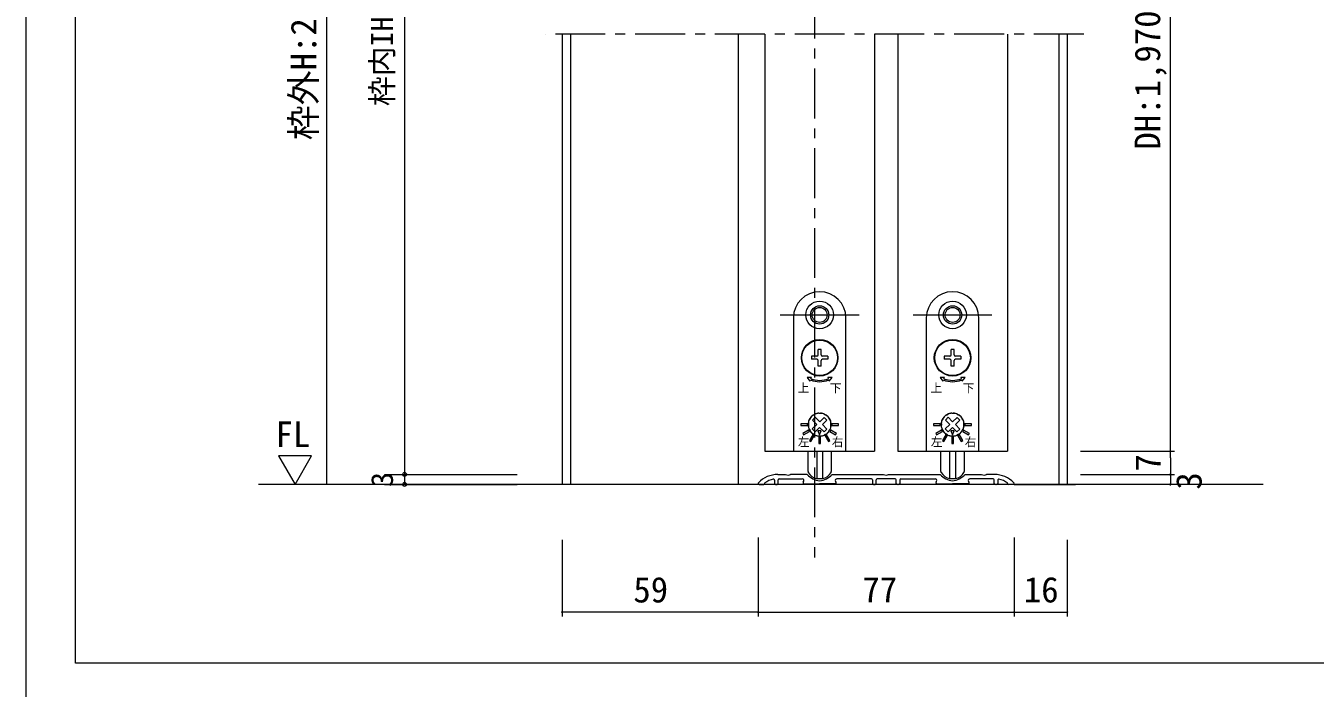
# Model space of a CAD drawing. Units: millimetres on the paper, enlarged 10 times, with parts at other scales. Extents: x -2000 to 2000, y -1385 to 1385.
# Drawn here: x -2000 to -707, y -92 to 572 of the extents above; entities that cross this region are included whole.
import ezdxf
from ezdxf.enums import TextEntityAlignment as Align

# ---------------------------------------------------------------- set-up
doc = ezdxf.new("R2010")
doc.units = ezdxf.units.MM
doc.header["$LTSCALE"] = 10
doc.header["$PDMODE"] = 32
doc.header["$PDSIZE"] = 4
doc.linetypes.add('CHAIN1', pattern=[8, 5, -1, 1, -1])
doc.linetypes.add('USER1', pattern=[19.05, 12.7, -6.35])
doc.layers.add('1-1_0', color=7, linetype='Continuous', lineweight=20)
doc.layers.add('2-0_18', color=7, linetype='Continuous', lineweight=18)
doc.styles.add('ＭＳ ゴシック', font='')
doc.styles.get('ＭＳ ゴシック').set_extended_font_data('MS Gothic')

msp = doc.modelspace()

# ---------------------------------------------------------------- linework, layer by layer
at = {"layer": '1-1_0'}
msp.add_lwpolyline([(-2000, -1385), (2000, -1385), (2000, 1385), (-2000, 1385)], close=True, dxfattribs=at)
msp.add_lwpolyline([(380, -67.5), (-1950, -67.5), (-1950, 1335)], dxfattribs=at)
at = {"layer": '2-0_18', "linetype": 'CHAIN1', "lineweight": 20}
for p, q in [((-1208.64, 1089.01), (-1208.64, 38.52)), ((-938.64, 563.52), (-1478.64, 563.52))]:
    msp.add_line(p, q, dxfattribs=at)
at = {"layer": '2-0_18', "color": 4, "lineweight": 9}
for p, q in [((-1698.39, 1055.68), (-1698.39, 111.86)), ((-1620.05, 935.68), (-1620.05, 121.86)), ((-851.83, 138.52), (-851.83, 909.01)), ((-941.97, 145.19), (-847.67, 145.19)), ((-941.97, 145.19), (-847.67, 145.19)), ((-1746.58, 140.54), (-1729.88, 111.86)), ((-1713.38, 140.54), (-1746.58, 140.54)), ((-1729.88, 111.86), (-1713.38, 140.54)), ((-851.83, 138.52), (-851.83, 121.86)), ((-1640.05, 121.86), (-1506.97, 121.86)), ((-1620.05, 121.86), (-1620.05, 111.86)), ((-941.97, 121.86), (-847.67, 121.86)), ((-941.97, 121.86), (-847.67, 121.86)), ((-851.83, 121.86), (-851.83, 111.86)), ((-1461.97, 111.86), (-1766.72, 111.86)), ((-1640.05, 111.86), (-1506.97, 111.86))]:
    msp.add_line(p, q, dxfattribs=at)
at = {"layer": '2-0_18', "lineweight": 20}
for p, q in [((-1461.97, 563.52), (-1461.97, 111.86)), ((-1453.64, 563.52), (-1453.64, 111.86)), ((-1285.31, 563.52), (-1285.31, 111.86)), ((-1258.64, 563.52), (-1258.64, 145.19)), ((-1148.64, 563.52), (-1148.64, 145.19)), ((-1125.31, 563.52), (-1125.31, 145.19)), ((-1015.31, 563.52), (-1015.31, 145.19)), ((-963.64, 563.52), (-963.64, 111.86)), ((-955.31, 563.52), (-955.31, 111.86)), ((-1258.64, 145.19), (-1148.64, 145.19)), ((-1125.31, 145.19), (-1015.31, 145.19)), ((-946.97, 111.86), (-1461.97, 111.86)), ((-1270.31, 111.86), (-1326.97, 111.86)), ((-758.88, 111.86), (-1259.54, 111.86)), ((-1008.64, 111.86), (-946.97, 111.86)), ((-1461.97, 56.43), (-1461.97, -20.45)), ((-1265.31, 58.52), (-1265.31, -20.45)), ((-1265.31, 56.43), (-1265.31, -20.45)), ((-1008.64, 58.52), (-1008.64, -20.45)), ((-1008.64, 56.43), (-1008.64, -20.45)), ((-1008.64, 56.43), (-1008.64, -20.45)), ((-1008.64, 56.43), (-1008.64, -20.45)), ((-955.31, 56.43), (-955.31, -20.45)), ((-1265.31, -16.29), (-1451.08, -16.29)), ((-1265.31, -16.29), (-1008.64, -16.29)), ((-1008.64, -16.29), (-1008.12, -16.29)), ((-955.83, -16.29), (-954.79, -16.29))]:
    msp.add_line(p, q, dxfattribs=at)
at = {"layer": '2-0_18', "color": 2, "linetype": 'USER1'}
for p, q in [((-1243.14, 281.86), (-1164.14, 281.86)), ((-1109.81, 281.86), (-1030.81, 281.86))]:
    msp.add_line(p, q, dxfattribs=at)
at = {"layer": '2-0_18'}
for p, q in [((-1229.97, 278.86), (-1229.97, 145.19)), ((-1177.31, 145.19), (-1177.31, 278.86)), ((-1096.64, 278.86), (-1096.64, 145.19)), ((-1043.97, 145.19), (-1043.97, 278.86)), ((-1202.14, 247.19), (-1205.14, 247.19)), ((-1205.14, 241.69), (-1205.14, 247.19)), ((-1202.14, 241.69), (-1202.14, 247.19)), ((-1068.81, 247.19), (-1071.81, 247.19)), ((-1071.81, 241.69), (-1071.81, 247.19)), ((-1068.81, 241.69), (-1068.81, 247.19)), ((-1206.47, 237.36), (-1211.97, 237.36)), ((-1205.14, 230.52), (-1205.14, 236.02)), ((-1202.14, 230.52), (-1202.14, 236.02)), ((-1195.31, 240.36), (-1200.81, 240.36)), ((-1195.31, 237.36), (-1200.81, 237.36)), ((-1195.31, 240.36), (-1195.31, 237.36)), ((-1073.14, 237.36), (-1078.64, 237.36)), ((-1071.81, 230.52), (-1071.81, 236.02)), ((-1068.81, 230.52), (-1068.81, 236.02)), ((-1061.97, 240.36), (-1067.47, 240.36)), ((-1061.97, 237.36), (-1067.47, 237.36)), ((-1061.97, 240.36), (-1061.97, 237.36)), ((-1202.14, 230.52), (-1205.14, 230.52)), ((-1068.81, 230.52), (-1071.81, 230.52)), ((-1211, 167.47), (-1206.47, 171.89)), ((-1206.47, 171.89), (-1210.89, 176.42)), ((-1208.21, 164.61), (-1203.68, 169.03)), ((-1199.25, 164.5), (-1203.68, 169.03)), ((-1203.61, 174.69), (-1199.07, 179.11)), ((-1077.67, 167.47), (-1073.14, 171.89)), ((-1073.14, 171.89), (-1077.56, 176.42)), ((-1074.88, 164.61), (-1070.34, 169.03)), ((-1065.92, 164.5), (-1070.34, 169.03)), ((-1070.27, 174.69), (-1065.74, 179.11)), ((-1208.21, 164.61), (-1211, 167.47)), ((-1196.39, 167.29), (-1199.25, 164.5)), ((-1074.88, 164.61), (-1077.67, 167.47)), ((-1063.06, 167.29), (-1065.92, 164.5)), ((-1229.97, 145.19), (-1177.31, 145.19)), ((-1215.31, 124.75), (-1215.31, 145.19)), ((-1206.56, 145.19), (-1206.56, 117.68)), ((-1200.72, 145.19), (-1200.72, 117.68)), ((-1191.97, 145.19), (-1191.97, 124.75)), ((-1096.64, 145.19), (-1043.97, 145.19)), ((-1081.97, 124.75), (-1081.97, 145.19)), ((-1073.22, 145.19), (-1073.22, 117.68)), ((-1067.39, 145.19), (-1067.39, 117.68)), ((-1058.64, 145.19), (-1058.64, 124.75)), ((-1245.69, 121.86), (-1237.81, 121.86)), ((-1245.31, 112.86), (-1245.31, 116.52)), ((-1244.31, 117.52), (-1221.04, 117.52)), ((-1235.64, 117.52), (-1221.04, 117.52)), ((-1216.14, 121.86), (-1232.81, 121.86)), ((-1206.56, 117.68), (-1200.72, 117.68)), ((-1191.14, 121.86), (-1139.48, 121.86)), ((-1151.64, 117.52), (-1186.24, 117.52)), ((-1150.64, 116.52), (-1150.64, 112.86)), ((-1146.98, 112.86), (-1146.98, 116.52)), ((-1127.98, 117.52), (-1145.98, 117.52)), ((-1134.48, 121.86), (-1082.81, 121.86)), ((-1126.98, 112.86), (-1126.98, 116.52)), ((-1123.31, 116.52), (-1123.31, 112.86)), ((-1122.31, 117.52), (-1087.71, 117.52)), ((-1073.22, 117.68), (-1067.39, 117.68)), ((-1057.81, 121.86), (-1041.14, 121.86)), ((-1029.64, 117.52), (-1052.91, 117.52)), ((-1028.26, 121.86), (-1036.14, 121.86)), ((-1028.64, 112.86), (-1028.64, 116.52)), ((-1264.31, 111.86), (-1259.64, 111.86)), ((-1258.64, 112.86), (-1258.64, 113.38)), ((-1248.97, 116.09), (-1248.97, 112.86)), ((-1247.97, 111.86), (-1246.31, 111.86)), ((-1220.17, 114.02), (-1219.6, 115.02)), ((-1219.31, 112.52), (-1203.64, 112.52)), ((-1187.97, 112.52), (-1203.64, 112.52)), ((-1187.11, 114.02), (-1187.69, 115.02)), ((-1149.64, 111.86), (-1147.98, 111.86)), ((-1124.31, 111.86), (-1125.98, 111.86)), ((-1086.84, 114.02), (-1086.26, 115.02)), ((-1085.98, 112.52), (-1070.31, 112.52)), ((-1054.64, 112.52), (-1070.31, 112.52)), ((-1053.78, 114.02), (-1054.35, 115.02)), ((-1025.98, 111.86), (-1027.64, 111.86)), ((-1024.98, 116.09), (-1024.98, 112.86)), ((-1015.31, 112.86), (-1015.31, 113.38)), ((-1009.64, 111.86), (-1014.31, 111.86)), ((-1451.08, -16.29), (-1461.97, -16.29)), ((-1008.64, -16.29), (-955.31, -16.29))]:
    msp.add_line(p, q, dxfattribs=at)
for points in [[(-1206.47, 240.36), (-1211.97, 240.36), (-1211.97, 237.36)], [(-1073.14, 240.36), (-1078.64, 240.36), (-1078.64, 237.36)], [(-1212.32, 217.92), (-1211.81, 219.15), (-1216.13, 219.15), (-1213.34, 215.45), (-1212.83, 216.68)], [(-1194.46, 216.68), (-1193.95, 215.45), (-1191.15, 219.15), (-1195.48, 219.15), (-1194.97, 217.92)], [(-1078.98, 217.92), (-1078.47, 219.15), (-1082.8, 219.15), (-1080, 215.45), (-1079.49, 216.68)], [(-1061.12, 216.68), (-1060.61, 215.45), (-1057.82, 219.15), (-1062.14, 219.15), (-1061.63, 217.92)], [(-1203.61, 174.69), (-1208.03, 179.22), (-1210.89, 176.42)], [(-1196.39, 167.29), (-1200.81, 171.82), (-1196.28, 176.25), (-1199.07, 179.11)], [(-1070.27, 174.69), (-1074.7, 179.22), (-1077.56, 176.42)], [(-1063.06, 167.29), (-1067.48, 171.82), (-1062.95, 176.25), (-1065.74, 179.11)]]:
    msp.add_lwpolyline(points, dxfattribs=at)
for points in [[(-1222.64, 171.02), (-1215.97, 171.02), (-1215.97, 172.69), (-1222.64, 172.69)], [(-1184.64, 172.69), (-1191.31, 172.69), (-1191.31, 171.02), (-1184.64, 171.02)], [(-1089.31, 171.02), (-1082.64, 171.02), (-1082.64, 172.69), (-1089.31, 172.69)], [(-1051.31, 172.69), (-1057.97, 172.69), (-1057.97, 171.02), (-1051.31, 171.02)], [(-1219.68, 161.64), (-1213.91, 164.97), (-1214.74, 166.41), (-1220.51, 163.08)], [(-1212.42, 154.99), (-1209.09, 160.76), (-1210.53, 161.59), (-1213.86, 155.82)], [(-1203.77, 161.52), (-1202.05, 165.5), (-1205.39, 165.54)], [(-1202.81, 159.52), (-1204.47, 159.52), (-1204.47, 152.86), (-1202.81, 152.86)], [(-1193.42, 155.82), (-1196.75, 161.59), (-1198.2, 160.76), (-1194.86, 154.99)], [(-1186.77, 163.08), (-1192.54, 166.41), (-1193.38, 164.97), (-1187.6, 161.64)], [(-1086.35, 161.64), (-1080.57, 164.97), (-1081.41, 166.41), (-1087.18, 163.08)], [(-1079.09, 154.99), (-1075.75, 160.76), (-1077.2, 161.59), (-1080.53, 155.82)], [(-1070.43, 161.52), (-1068.72, 165.5), (-1072.05, 165.54)], [(-1069.47, 159.52), (-1071.14, 159.52), (-1071.14, 152.86), (-1069.47, 152.86)], [(-1060.09, 155.82), (-1063.42, 161.59), (-1064.86, 160.76), (-1061.53, 154.99)], [(-1053.44, 163.08), (-1059.21, 166.41), (-1060.04, 164.97), (-1054.27, 161.64)]]:
    msp.add_lwpolyline(points, close=True, dxfattribs=at)
for centre, radius in [((-1203.64, 281.86), 13.83), ((-1203.64, 281.86), 9.17), ((-1203.64, 281.86), 7.5), ((-1070.31, 281.86), 13.83), ((-1070.31, 281.86), 9.17), ((-1070.31, 281.86), 7.5), ((-1203.64, 238.86), 18.33), ((-1203.64, 238.86), 17.83), ((-1070.31, 238.86), 18.33), ((-1070.31, 238.86), 17.83)]:
    msp.add_circle(centre, radius, dxfattribs=at)
at = {"layer": '2-0_18', "lineweight": 20}
msp.add_circle((-1008.64, -16.29), 0.521, dxfattribs=at)
at = {"layer": '2-0_18'}
for centre, radius, start, end in [((-1203.64, 278.86), 26.33, 0, 180), ((-1070.31, 278.86), 26.33, 0, 180), ((-1206.47, 241.69), 1.33, 270, 360), ((-1206.47, 236.02), 1.33, 360, 90), ((-1200.81, 241.69), 1.33, 180, 270), ((-1200.81, 236.02), 1.33, 90, 180), ((-1073.14, 241.69), 1.33, 270, 360), ((-1073.14, 236.02), 1.33, 360, 90), ((-1067.47, 241.69), 1.33, 180, 270), ((-1067.47, 236.02), 1.33, 90, 180), ((-1203.64, 238.86), 24, 247.5, 292.5), ((-1203.64, 238.86), 22.67, 247.5, 292.5), ((-1070.31, 238.86), 24, 247.5, 292.5), ((-1070.31, 238.86), 22.67, 247.5, 292.5), ((-1203.64, 171.86), 11.67, 98.90298, 201.09702), ((-1208.94, 178.07), 3.33, 99.87866, 130.42431), ((-1203.64, 171.86), 11.17, 116.90028, 121.69834), ((-1206.19, 179.62), 3.33, 108.17431, 138.71996), ((-1203.64, 171.86), 11.5, 100.42431, 108.17431), ((-1205.12, 179.89), 3.33, 69.87866, 100.42431), ((-1205.09, 181.08), 2.33, 72.61143, 98.90298), ((-1203.64, 185.69), 2.5, 252.61143, 287.38857), ((-1203.64, 171.86), 11.17, 86.90028, 91.69834), ((-1201.97, 179.85), 3.33, 78.17431, 108.71996), ((-1202.2, 181.08), 2.33, 81.09702, 107.38857), ((-1203.64, 171.86), 11.67, 338.90298, 81.09702), ((-1203.64, 171.86), 11.5, 70.42431, 78.17431), ((-1200.91, 179.55), 3.33, 39.87866, 70.42431), ((-1203.64, 171.86), 11.17, 56.90028, 61.69834), ((-1198.2, 177.94), 3.33, 48.17431, 78.71996), ((-1070.31, 171.86), 11.67, 98.90298, 201.09702), ((-1075.6, 178.07), 3.33, 99.87866, 130.42431), ((-1070.31, 171.86), 11.17, 116.90028, 121.69834), ((-1072.86, 179.62), 3.33, 108.17431, 138.71996), ((-1070.31, 171.86), 11.5, 100.42431, 108.17431), ((-1071.79, 179.89), 3.33, 69.87866, 100.42431), ((-1071.75, 181.08), 2.33, 72.61143, 98.90298), ((-1070.31, 185.69), 2.5, 252.61143, 287.38857), ((-1070.31, 171.86), 11.17, 86.90028, 91.69834), ((-1068.63, 179.85), 3.33, 78.17431, 108.71996), ((-1068.86, 181.08), 2.33, 81.09702, 107.38857), ((-1070.31, 171.86), 11.67, 338.90298, 81.09702), ((-1070.31, 171.86), 11.5, 70.42431, 78.17431), ((-1067.57, 179.55), 3.33, 39.87866, 70.42431), ((-1070.31, 171.86), 11.17, 56.90028, 61.69834), ((-1064.86, 177.94), 3.33, 48.17431, 78.71996), ((-1211.67, 170.38), 3.33, 159.87866, 190.42431), ((-1211.63, 173.53), 3.33, 168.17431, 198.71996), ((-1203.64, 171.86), 11.5, 190.42431, 198.17431), ((-1203.64, 171.86), 11.5, 160.42431, 168.17431), ((-1203.64, 171.86), 11.17, 176.90028, 181.69834), ((-1211.4, 169.31), 3.33, 198.17431, 228.71996), ((-1211.34, 174.59), 3.33, 129.87866, 160.42431), ((-1203.64, 171.86), 11.17, 146.90028, 151.69834), ((-1209.73, 177.3), 3.33, 138.17431, 168.71996), ((-1203.64, 171.86), 11.5, 130.42431, 138.17431), ((-1203.64, 171.86), 11.5, 40.42431, 48.17431), ((-1197.42, 177.15), 3.33, 9.87866, 40.42431), ((-1203.64, 171.86), 11.17, 26.90028, 31.69834), ((-1195.88, 174.4), 3.33, 18.17431, 48.71996), ((-1203.64, 171.86), 11.5, 340.42431, 348.17431), ((-1203.64, 171.86), 11.5, 10.42431, 18.17431), ((-1203.64, 171.86), 11.17, 356.90028, 1.69834), ((-1195.65, 170.18), 3.33, 348.17431, 18.71996), ((-1195.61, 173.33), 3.33, 339.87866, 10.42431), ((-1078.34, 170.38), 3.33, 159.87866, 190.42431), ((-1078.3, 173.53), 3.33, 168.17431, 198.71996), ((-1070.31, 171.86), 11.5, 190.42431, 198.17431), ((-1070.31, 171.86), 11.5, 160.42431, 168.17431), ((-1070.31, 171.86), 11.17, 176.90028, 181.69834), ((-1078.07, 169.31), 3.33, 198.17431, 228.71996), ((-1078, 174.59), 3.33, 129.87866, 160.42431), ((-1070.31, 171.86), 11.17, 146.90028, 151.69834), ((-1076.39, 177.3), 3.33, 138.17431, 168.71996), ((-1070.31, 171.86), 11.5, 130.42431, 138.17431), ((-1070.31, 171.86), 11.5, 40.42431, 48.17431), ((-1064.09, 177.15), 3.33, 9.87866, 40.42431), ((-1070.31, 171.86), 11.17, 26.90028, 31.69834), ((-1062.55, 174.4), 3.33, 18.17431, 48.71996), ((-1070.31, 171.86), 11.5, 340.42431, 348.17431), ((-1070.31, 171.86), 11.5, 10.42431, 18.17431), ((-1070.31, 171.86), 11.17, 356.90028, 1.69834), ((-1062.28, 173.33), 3.33, 339.87866, 10.42431), ((-1062.31, 170.18), 3.33, 348.17431, 18.71996), ((-1212.35, 168.5), 2.33, 201.09702, 227.38857), ((-1215.62, 164.94), 2.5, 12.61143, 47.38857), ((-1203.64, 171.86), 11.17, 206.90028, 211.69834), ((-1210.9, 166), 2.33, 192.61143, 218.90298), ((-1209.86, 166.56), 3.33, 189.87866, 220.42431), ((-1203.64, 171.86), 11.67, 218.90298, 321.09702), ((-1203.64, 171.86), 11.5, 220.42431, 228.17431), ((-1209.09, 165.77), 3.33, 228.17431, 258.71996), ((-1203.64, 171.86), 11.17, 236.90028, 241.69834), ((-1206.38, 164.16), 3.33, 219.87866, 250.42431), ((-1203.64, 171.86), 11.5, 250.42431, 258.17431), ((-1205.31, 163.86), 3.33, 258.17431, 288.71996), ((-1203.64, 171.86), 11.17, 266.90028, 271.69834), ((-1202.16, 163.83), 3.33, 249.87866, 280.42431), ((-1203.64, 171.86), 11.5, 280.42431, 288.17431), ((-1201.09, 164.1), 3.33, 288.17431, 318.71996), ((-1203.64, 171.86), 11.17, 296.90028, 301.69834), ((-1198.35, 165.64), 3.33, 279.87866, 310.42431), ((-1203.64, 171.86), 11.5, 310.42431, 318.17431), ((-1197.56, 166.41), 3.33, 318.17431, 348.71996), ((-1196.38, 166), 2.33, 321.09702, 347.38857), ((-1203.64, 171.86), 11.17, 326.90028, 331.69834), ((-1191.66, 164.94), 2.5, 132.61143, 167.38857), ((-1195.95, 169.12), 3.33, 309.87866, 340.42431), ((-1194.93, 168.5), 2.33, 312.61143, 338.90298), ((-1079.02, 168.5), 2.33, 201.09702, 227.38857), ((-1082.29, 164.94), 2.5, 12.61143, 47.38857), ((-1070.31, 171.86), 11.17, 206.90028, 211.69834), ((-1077.57, 166), 2.33, 192.61143, 218.90298), ((-1076.52, 166.56), 3.33, 189.87866, 220.42431), ((-1070.31, 171.86), 11.67, 218.90298, 321.09702), ((-1070.31, 171.86), 11.5, 220.42431, 228.17431), ((-1075.75, 165.77), 3.33, 228.17431, 258.71996), ((-1070.31, 171.86), 11.17, 236.90028, 241.69834), ((-1073.04, 164.16), 3.33, 219.87866, 250.42431), ((-1070.31, 171.86), 11.5, 250.42431, 258.17431), ((-1071.98, 163.86), 3.33, 258.17431, 288.71996), ((-1070.31, 171.86), 11.17, 266.90028, 271.69834), ((-1068.83, 163.83), 3.33, 249.87866, 280.42431), ((-1070.31, 171.86), 11.5, 280.42431, 288.17431), ((-1067.76, 164.1), 3.33, 288.17431, 318.71996), ((-1070.31, 171.86), 11.17, 296.90028, 301.69834), ((-1065.01, 165.64), 3.33, 279.87866, 310.42431), ((-1070.31, 171.86), 11.5, 310.42431, 318.17431), ((-1064.22, 166.41), 3.33, 318.17431, 348.71996), ((-1063.04, 166), 2.33, 321.09702, 347.38857), ((-1070.31, 171.86), 11.17, 326.90028, 331.69834), ((-1058.33, 164.94), 2.5, 132.61143, 167.38857), ((-1062.61, 169.12), 3.33, 309.87866, 340.42431), ((-1061.6, 168.5), 2.33, 312.61143, 338.90298), ((-1245.69, 95.19), 26.67, 90, 136.50339), ((-1245.69, 95.19), 22.33, 101.58901, 125.44735), ((-1249.97, 116.09), 1, 0, 101.58901), ((-1244.31, 116.52), 1, 90, 180), ((-1235.31, 126.21), 5.02, 240.13717, 299.86283), ((-1221.04, 115.86), 1.67, 330, 90), ((-1200.62, 136.98), 21.67, 224.26307, 261.9973), ((-1213.64, 124.75), 1.67, 180, 210.56067), ((-1203.6, 130.68), 13.33, 210.56067, 257.16143), ((-1206.66, 136.98), 21.67, 278.0027, 315.73693), ((-1203.69, 130.68), 13.33, 282.83857, 329.43933), ((-1193.64, 124.75), 1.67, 329.43933, 360), ((-1186.24, 115.86), 1.67, 90, 210), ((-1151.64, 116.52), 1, 0, 90), ((-1145.98, 116.52), 1, 90, 180), ((-1136.98, 126.21), 5.02, 240.13717, 299.86283), ((-1127.98, 116.52), 1, 0, 90), ((-1122.31, 116.52), 1, 90, 180), ((-1087.71, 115.86), 1.67, 330, 90), ((-1067.29, 136.98), 21.67, 224.26307, 261.9973), ((-1080.31, 124.75), 1.67, 180, 210.56067), ((-1070.26, 130.68), 13.33, 210.56067, 257.16143), ((-1073.33, 136.98), 21.67, 278.0027, 315.73693), ((-1070.35, 130.68), 13.33, 282.83857, 329.43933), ((-1060.31, 124.75), 1.67, 329.43933, 360), ((-1052.91, 115.86), 1.67, 90, 210), ((-1038.64, 126.21), 5.02, 240.13717, 299.86283), ((-1029.64, 116.52), 1, 0, 90), ((-1028.26, 95.19), 26.67, 43.49661, 90), ((-1023.98, 116.09), 1, 78.41099, 180), ((-1028.26, 95.19), 22.33, 54.55265, 78.41099), ((-1264.31, 112.86), 1, 136.50339, 270), ((-1259.64, 112.86), 1, 270, 0), ((-1247.97, 112.86), 1, 180, 270), ((-1246.31, 112.86), 1, 270, 0), ((-1219.31, 113.52), 1, 150, 270), ((-1187.97, 113.52), 1, 270, 30), ((-1149.64, 112.86), 1, 180, 270), ((-1147.98, 112.86), 1, 270, 0), ((-1125.98, 112.86), 1, 180, 270), ((-1124.31, 112.86), 1, 270, 0), ((-1085.98, 113.52), 1, 150, 270), ((-1054.64, 113.52), 1, 270, 30), ((-1027.64, 112.86), 1, 180, 270), ((-1025.98, 112.86), 1, 270, 0), ((-1014.31, 112.86), 1, 180, 270), ((-1009.64, 112.86), 1, 270, 43.49661)]:
    msp.add_arc(centre, radius, start, end, dxfattribs=at)
at = {"layer": '2-0_18', "color": 4, "lineweight": 9}
for centre, start, end in [((-851.83, 145.19), 90, 270), ((-851.83, 145.19), 90, 270), ((-851.83, 145.19), 270, 90), ((-851.83, 145.19), 270, 90), ((-851.83, 121.86), 90, 270), ((-851.83, 121.86), 90, 270), ((-851.83, 121.86), 270, 90), ((-851.83, 121.86), 270, 90), ((-851.83, 111.86), 90, 270), ((-851.83, 111.86), 90, 270), ((-851.83, 111.86), 270, 90), ((-851.83, 111.86), 270, 90)]:
    msp.add_arc(centre, 0.521, start, end, dxfattribs=at)
at = {"layer": '2-0_18', "lineweight": 20}
for centre, start, end in [((-1461.97, -16.29), 0, 180), ((-1461.97, -16.29), 180, 0), ((-1265.31, -16.29), 0, 180), ((-1265.31, -16.29), 180, 0), ((-955.31, -16.29), 0, 180), ((-955.31, -16.29), 180, 0)]:
    msp.add_arc(centre, 0.521, start, end, dxfattribs=at)
at = {"layer": '2-0_18', "color": 4}
for p in [(-1620.05, 121.86), (-1620.05, 111.86)]:
    msp.add_point(p, dxfattribs=at)

# ---------------------------------------------------------------- texts
at = {"layer": '2-0_18', "style": 'ＭＳ ゴシック'}
for s, height, p in [('枠内IH:1,985', 21.99, (-1625.05, 491.27)), ('枠外H:2,024', 25.66, (-1700.89, 457.1)), ('DH:1,970', 25.66, (-854.34, 447.66)), ('7', 25.66, (-853.72, 124.81)), ('3', 21.99, (-1625.05, 109.36)), ('3', 25.66, (-812.75, 106.62))]:
    msp.add_text(s, height=height, rotation=90, dxfattribs=at).set_placement(p, align=Align.BOTTOM_LEFT)
for s, height, p in [('上', 8.55, (-1225.72, 201.8)), ('下', 8.55, (-1193.4, 201.54)), ('上', 8.55, (-1092.38, 201.8)), ('下', 8.55, (-1060.06, 201.54)), ('FL', 25.66, (-1749.54, 141.65)), ('左', 8.55, (-1225.41, 147.62)), ('右', 8.55, (-1191.43, 147.54)), ('左', 8.55, (-1092.07, 147.62)), ('右', 8.55, (-1058.09, 147.54)), ('59', 25.66, (-1390.55, -14.2)), ('77', 25.66, (-1160.7, -14.2)), ('16', 25.66, (-998.83, -14.2))]:
    msp.add_text(s, height=height, dxfattribs=at).set_placement(p, align=Align.BOTTOM_LEFT)

doc.saveas('drawing.dxf')
